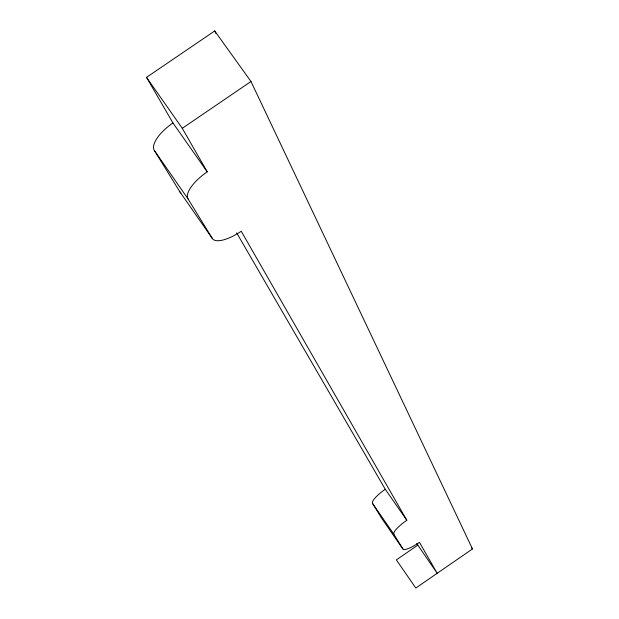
<?xml version="1.0" encoding="UTF-8"?>
<svg xmlns="http://www.w3.org/2000/svg" width="619" height="619" viewBox="0 0 619 619"><rect width="100%" height="100%" fill="white"/><g stroke="black" fill="none" stroke-linecap="round" stroke-linejoin="round"><path stroke-width="0.93" d="M417.856 545.084L396.377 559.886L415.798 588.05L472.483 548.952L250.981 81.491L214.723 30.95L146.517 77.36L172.956 122.972L207.226 171.834A30.207 11.467 -35.1 0 0 188.06 198.962L212.325 238.485A28.799 10.422 -35 0 0 241.24 231.22L406.815 520.269A18.253 4.186 -34.8 0 0 393.885 534.298L402.907 548.999A17.734 3.954 -34.8 0 0 419.465 542.352L437.184 573.279L416.711 543.513M207.226 171.834L182.288 128.303L250.981 81.491M146.517 77.36L182.288 128.303M471.392 547.397L472.483 548.952M172.956 122.972A29.991 12.063 -35.1 0 0 154.317 150.448L188.06 198.962M154.317 150.448L179.974 191.952L212.325 238.485M236.651 232.86L385.273 489.265L406.815 520.269M385.273 489.265A18.175 4.434 -34.8 0 0 372.545 503.44L393.885 534.298M402.907 548.999L382.14 518.97L372.545 503.44M214.723 30.95L215.985 33.558M180.926 193.027A28.606 10.972 -35 0 1 179.974 191.952"/></g></svg>
